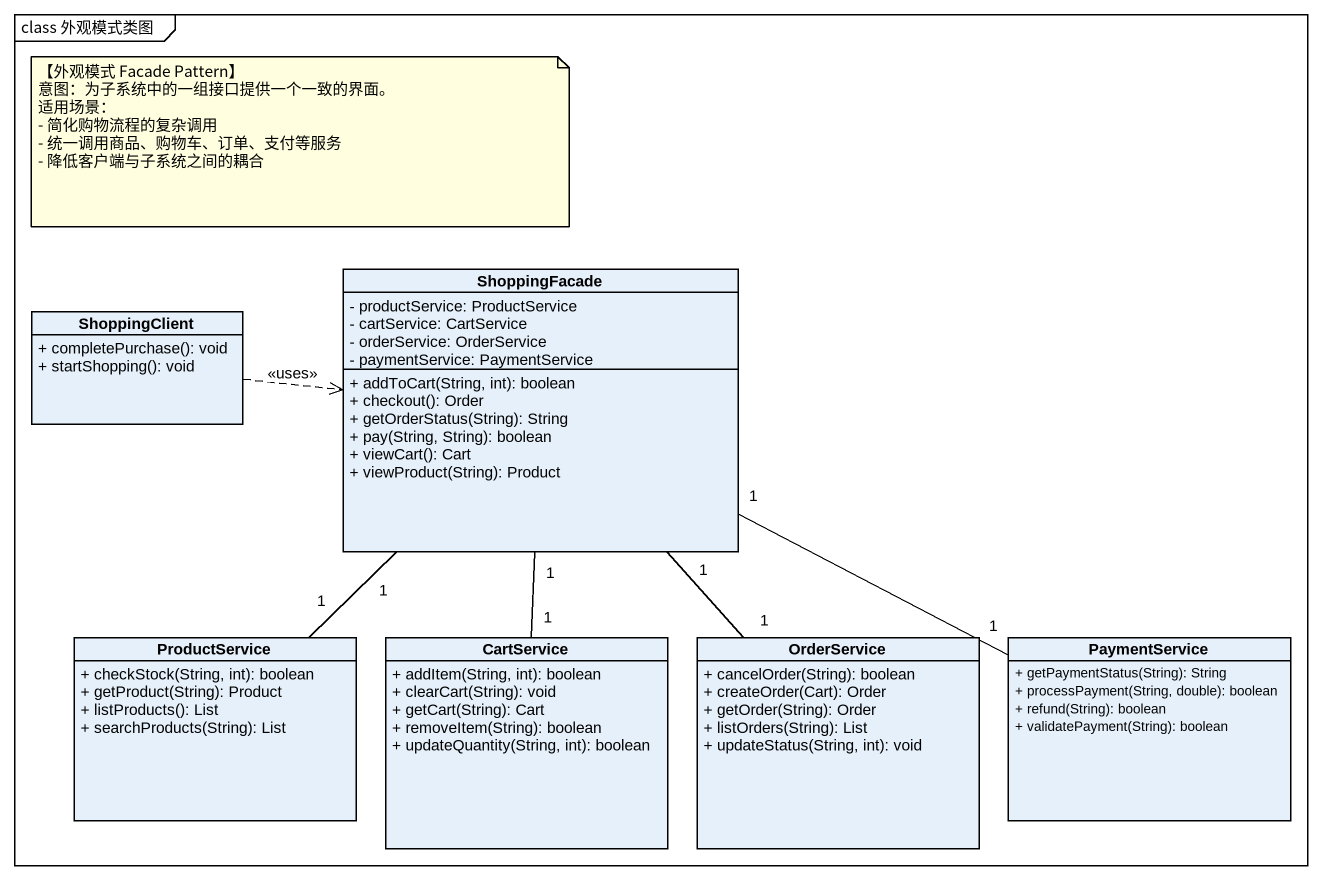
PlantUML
@startuml
mainframe class 外观模式类图
hide circle
hide empty members
skinparam classAttributeIconSize 0
class ShoppingClient {
  + completePurchase(): void
  + startShopping(): void
}
class ShoppingFacade {
  - productService: ProductService
  - cartService: CartService
  - orderService: OrderService
  - paymentService: PaymentService
  + addToCart(String, int): boolean
  + checkout(): Order
  + getOrderStatus(String): String
  + pay(String, String): boolean
  + viewCart(): Cart
  + viewProduct(String): Product
}
class ProductService {
  + checkStock(String, int): boolean
  + getProduct(String): Product
  + listProducts(): List
  + searchProducts(String): List
}
class CartService {
  + addItem(String, int): boolean
  + clearCart(String): void
  + getCart(String): Cart
  + removeItem(String): boolean
  + updateQuantity(String, int): boolean
}
class OrderService {
  + cancelOrder(String): boolean
  + createOrder(Cart): Order
  + getOrder(String): Order
  + listOrders(String): List
  + updateStatus(String, int): void
}
class PaymentService {
  + getPaymentStatus(String): String
  + processPayment(String, double): boolean
  + refund(String): boolean
  + validatePayment(String): boolean
}
ShoppingClient .right.> ShoppingFacade : <<uses>>
ShoppingFacade "1" -- "1" ProductService
ShoppingFacade "1" -- "1" CartService
ShoppingFacade "1" -- "1" OrderService
ShoppingFacade "1" -right- "1" PaymentService
note as N1
  【外观模式 Facade Pattern】
  意图：为子系统中的一组接口提供一个一致的界面。
  适用场景：
  - 简化购物流程的复杂调用
  - 统一调用商品、购物车、订单、支付等服务
  - 降低客户端与子系统之间的耦合
end note
@enduml
